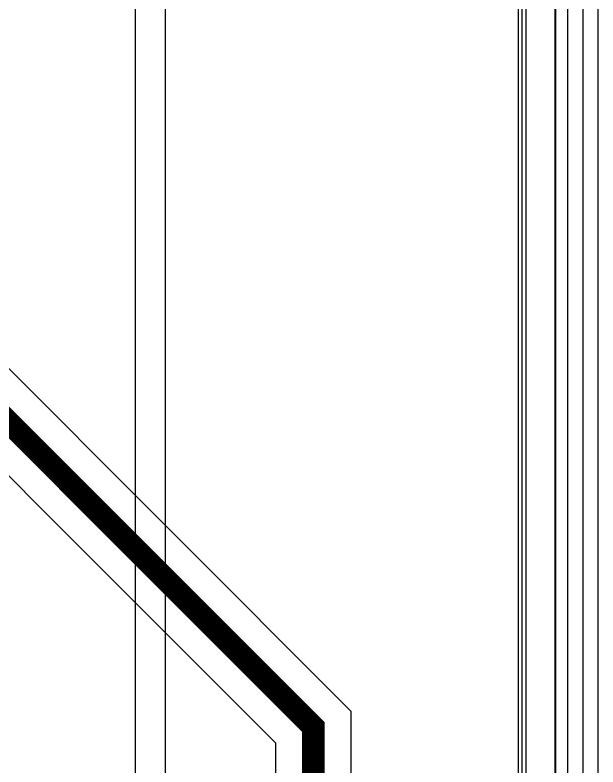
# Model space of a CAD drawing. Extents: x 0 to 323, y 0 to 320.
# Drawn here: x 183.83 to 191.51, y 186.53 to 196.43 of the extents above; entities that cross this region are included whole.
import ezdxf

# ---------------------------------------------------------------- set-up
doc = ezdxf.new("R2010")
doc.units = 0
doc.header["$MEASUREMENT"] = 0
for name, color, linetype in [('BOARD_GEOMETRY_OUTLINE', 1, 'CONTINUOUS'), ('ETCH_BOTTOM', 7, 'CONTINUOUS'), ('ETCH_GND', 3, 'CONTINUOUS'), ('ETCH_INT1', 4, 'CONTINUOUS'), ('ETCH_INT2', 5, 'CONTINUOUS'), ('ETCH_PWR', 6, 'CONTINUOUS'), ('ETCH_TOP', 2, 'CONTINUOUS'), ('PACKAGE_KEEPIN_ALL', 12, 'CONTINUOUS')]:
    doc.layers.add(name, color=color, linetype=linetype)

msp = doc.modelspace()

# ---------------------------------------------------------------- linework, layer by layer
at = {"layer": 'BOARD_GEOMETRY_OUTLINE'}
msp.add_lwpolyline([(1.5126, 154.8055), (1.5126, 272.8055), (191.5126, 272.8055), (191.5126, 154.8055)], close=True, dxfattribs=at)
at = {"layer": 'ETCH_BOTTOM'}
msp.add_lwpolyline([(2.4526, 155.5555), (2.4526, 271.8755), (190.9426, 271.8755), (190.9426, 155.5555), (176.0326, 155.5555), (176.0326, 158.1655), (150.3726, 158.1655), (150.3726, 155.5555)], close=True, dxfattribs=at)
at = {"layer": 'ETCH_GND'}
msp.add_lwpolyline([(150.1226, 155.1555), (2.0126, 155.1555), (2.0126, 272.2555), (191.1126, 272.2555), (191.1126, 155.1555), (176.0826, 155.1555), (176.0826, 158.3855), (150.1226, 158.3855)], close=True, dxfattribs=at)
at = {"layer": 'ETCH_INT1'}
msp.add_lwpolyline([(190.5626, 272.3055), (190.5626, 155.5055), (176.0826, 155.5055), (176.0826, 158.3855), (169.7498, 158.3855), (178.3662, 167.0019, 1), (177.659, 167.7091), (168.3354, 158.3855), (159.7398, 158.3855), (148.6127, 169.5126)], format="xyb", dxfattribs=at)
at = {"layer": 'ETCH_INT2'}
msp.add_lwpolyline([(191.3126, 226.8055), (191.3126, 155.4055)], dxfattribs=at)
for points, format in [([(176.5626, 195.6555, 0.3, 0.3, 0), (178.2626, 193.9555, 0.3, 0.3, 0), (180.8626, 193.9555, 0.3, 0.3, 0), (187.7626, 187.0555, 0.3, 0.3, 0), (187.7626, 169.9055, 0.3, 0.3, 0), (175.0226, 157.1655, 0.3, 0.3, 0), (150.8026, 157.1655, 0.3, 0.3, 0), (150.1826, 156.5455, 0.3, 0.3, 0), (150.1826, 156.3055, 0.3, 0.3, 0), (14.6686, 156.3055, 0.3, 0.3, 0), (11.2126, 159.7615, 0.3, 0.3, 0), (11.2126, 167.6055, 0.3, 0.3, 0), (10.8126, 168.0055, 0.3, 0.3, 0), (10.8126, 197.2055, 0.3, 0.3, 0), (13.0126, 199.4055, 0.3, 0.3, 0), (14.7226, 199.4055, 0.3, 0.3, 0), (15.9826, 198.1455, 0.3, 0.3, 0), (16.0126, 198.1455, 0.3, 0.3, 0)], "xyseb"), ([(188.2627, 169.6984), (188.2627, 187.2626), (181.0697, 194.4556), (178.4697, 194.4556), (177.6888, 195.2366, 4.574419), (177.3937, 195.5317), (176.9162, 196.0091, 1), (176.209, 195.3019), (178.0555, 193.4554), (180.6555, 193.4554), (187.2625, 186.8484), (187.2625, 170.1126)], "xyb")]:
    msp.add_lwpolyline(points, format=format, dxfattribs=at)
at = {"layer": 'ETCH_PWR'}
for points in [[(25.8126, 272.2055), (188.7626, 272.2055), (190.4626, 270.5055), (190.4626, 157.7555), (188.6126, 155.9055), (175.9926, 155.9055), (175.9926, 158.2555), (155.6626, 158.2555), (150.0126, 163.9055), (150.0126, 178.9555), (150.9126, 179.8555), (150.9126, 198.8555), (149.0126, 200.7555), (148.2128, 200.7555, 2.998401), (147.6124, 200.7555), (129.3198, 200.7555, 2.379876), (128.6054, 200.7555), (92.0397, 200.7555, 1.362659)], [(125.9126, 204.9555), (139.0626, 204.9555), (141.1626, 207.0555), (143.5126, 207.0555), (144.1626, 206.4055), (144.1626, 205.3555), (144.5626, 204.9555), (144.6126, 205.0055), (148.3126, 205.0055), (153.3126, 200.0055), (153.3126, 168.2555), (155.6126, 165.9555), (155.6626, 166.0055), (180.0626, 166.0055), (185.8126, 171.7555), (185.8126, 174.8784, 1.362659), (185.8126, 175.8326), (185.8126, 260.4555)]]:
    msp.add_lwpolyline(points, format="xyb", dxfattribs=at)
msp.add_lwpolyline([(185.4126, 259.3555), (185.4126, 171.8055), (179.8626, 166.2555), (157.9126, 166.2555)], dxfattribs=at)
at = {"layer": 'ETCH_TOP'}
msp.add_lwpolyline([(1.9626, 155.2755), (1.9626, 272.1955), (190.9526, 272.1955), (190.9526, 155.2755), (176.0826, 155.2755), (176.0826, 158.4455), (150.2426, 158.4455), (150.2426, 155.2755)], close=True, dxfattribs=at)
at = {"layer": 'PACKAGE_KEEPIN_ALL'}
msp.add_lwpolyline([(3.0126, 271.8055), (3.0126, 156.3055), (190.5126, 156.3055), (190.5126, 271.8055)], close=True, dxfattribs=at)

doc.saveas('drawing.dxf')
